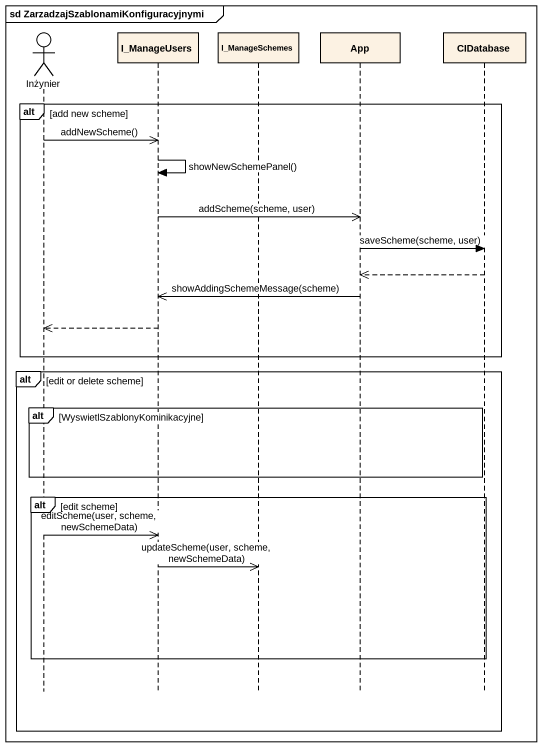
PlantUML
@startuml
mainframe sd ZarzadzajSzablonamiKonfiguracyjnymi
hide footbox
actor Inżynier
participant I_ManageUsers
participant I_ManageSchemes
participant App
participant CIDatabase

alt add new scheme
  Inżynier ->> I_ManageUsers : addNewScheme()
  I_ManageUsers -> I_ManageUsers : showNewSchemePanel()
  I_ManageUsers ->> App : addScheme(scheme, user)
  App -> CIDatabase : saveScheme(scheme, user)
  CIDatabase -->> App
  App ->> I_ManageUsers : showAddingSchemeMessage(scheme)
  I_ManageUsers -->> Inżynier
end
alt edit or delete scheme
  alt WyswietlSzablonyKominikacyjne
  end
  alt edit scheme
    Inżynier ->> I_ManageUsers : editScheme(user, scheme, newSchemeData)
    I_ManageUsers ->> I_ManageSchemes : updateScheme(user, scheme, newSchemeData)
  end
end
@enduml
